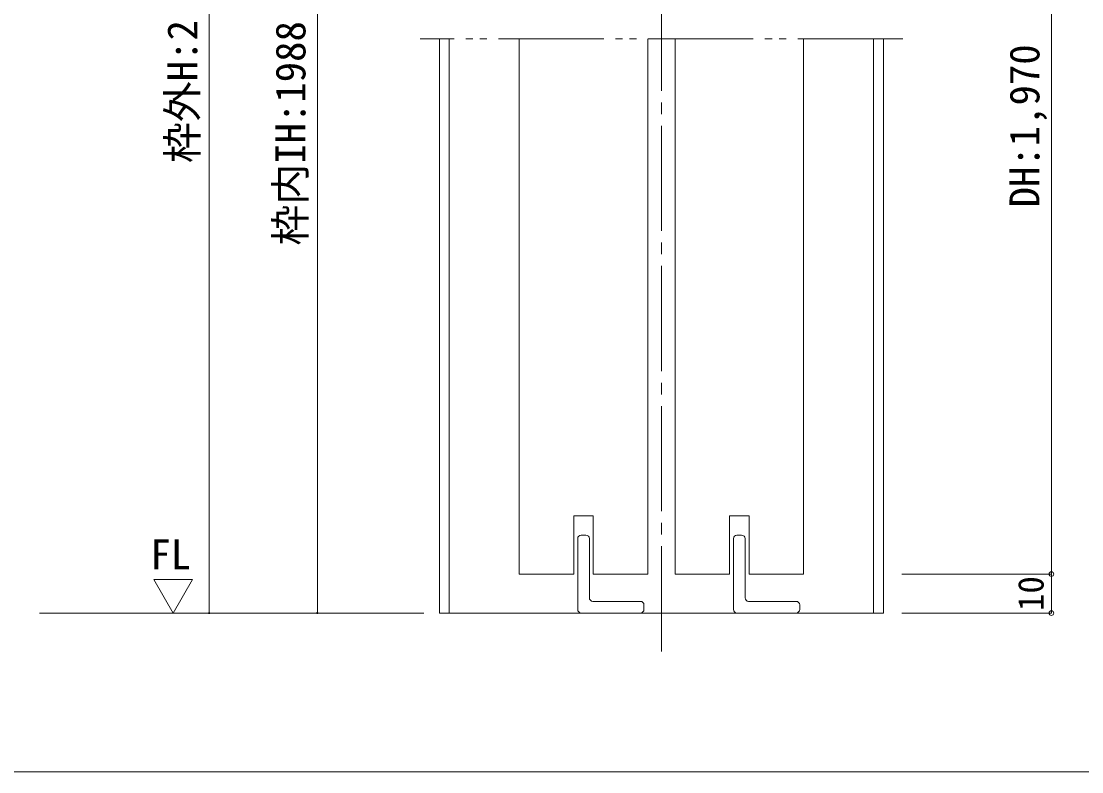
# Model space of a CAD drawing. Units: millimetres on the paper, enlarged 10 times, with parts at other scales. Extents: x -1985 to 2015, y -1370 to 1400.
# Drawn here: x -1318 to -410, y -52 to 590 of the extents above; entities that cross this region are included whole.
import ezdxf
from ezdxf.enums import TextEntityAlignment as Align

# ---------------------------------------------------------------- set-up
doc = ezdxf.new("R2010")
doc.units = ezdxf.units.MM
doc.header["$LTSCALE"] = 10
doc.header["$PDMODE"] = 32
doc.header["$PDSIZE"] = 4
doc.linetypes.add('CHAIN2', pattern=[12, 9, -1, 1, -1])
doc.linetypes.add('DOUBLE_CHAIN2', pattern=[12.8, 9, -1, 0.6, -0.6, 0.6, -1])
for name, color, linetype, lineweight in [('1-1_0', 7, 'Continuous', 20), ('2-0_18', 4, 'Continuous', 9), ('2-1', 7, 'Continuous', 20)]:
    doc.layers.add(name, color=color, linetype=linetype, lineweight=lineweight)
doc.styles.add('ＭＳ ゴシック', font='')
doc.styles.get('ＭＳ ゴシック').set_extended_font_data('MS Gothic')

msp = doc.modelspace()

# ---------------------------------------------------------------- linework, layer by layer
at = {"layer": '1-1_0'}
msp.add_lwpolyline([(395, -52.5), (-1935, -52.5), (-1935, 1350)], dxfattribs=at)
msp.add_lwpolyline([(395, -52.5), (-1935, -52.5), (-1935, 1350)], dxfattribs=at)
at = {"layer": '2-0_18', "linetype": 'CHAIN2'}
msp.add_line((-770, 1100.58), (-770, 50.09), dxfattribs=at)
at = {"layer": '2-0_18', "color": 7, "linetype": 'DOUBLE_CHAIN2', "lineweight": 20}
msp.add_line((-563.33, 575.09), (-976.67, 575.09), dxfattribs=at)
at = {"layer": '2-0_18'}
for p, q in [((-564.2, 116.76), (-436.18, 116.76)), ((-436.18, 116.76), (-436.18, 83.43)), ((-564.2, 83.43), (-436.18, 83.43))]:
    msp.add_line(p, q, dxfattribs=at)
for p in [(-436.18, 116.76), (-436.18, 83.43)]:
    msp.add_point(p, dxfattribs=at)
at = {"layer": '2-1', "color": 4, "lineweight": 9}
for p, q in [((-436.18, 920.58), (-436.18, 116.76)), ((-973.33, 83.43), (-1302.32, 83.43)), ((-973.33, 83.43), (-1068.7, 83.43))]:
    msp.add_line(p, q, dxfattribs=at)
at = {"layer": '2-1'}
for p, q in [((-960, 575.09), (-960, 83.43)), ((-951.67, 575.09), (-951.67, 83.43)), ((-781.67, 575.09), (-781.67, 116.76)), ((-648.33, 575.09), (-648.33, 116.76)), ((-588.33, 575.09), (-588.33, 83.43)), ((-580, 575.09), (-580, 83.43)), ((-845, 166.76), (-828.33, 166.76)), ((-845, 116.76), (-845, 166.76)), ((-828.33, 116.76), (-828.33, 166.76)), ((-711.67, 166.76), (-695, 166.76)), ((-711.67, 116.76), (-711.67, 166.76)), ((-695, 116.76), (-695, 166.76)), ((-841.67, 86.43), (-841.67, 147.09)), ((-838.67, 150.09), (-834.67, 150.09)), ((-831.67, 147.09), (-831.67, 96.43)), ((-708.33, 86.43), (-708.33, 147.09)), ((-705.33, 150.09), (-701.33, 150.09)), ((-698.33, 147.09), (-698.33, 96.43)), ((-828.33, 116.76), (-781.67, 116.76)), ((-695, 116.76), (-648.33, 116.76)), ((-828.67, 93.43), (-787.96, 93.43)), ((-695.33, 93.43), (-654.63, 93.43)), ((-960, 83.43), (-580, 83.43)), ((-787.96, 83.43), (-838.67, 83.43)), ((-784.96, 86.43), (-784.96, 90.43)), ((-654.63, 83.43), (-705.33, 83.43)), ((-651.63, 86.43), (-651.63, 90.43))]:
    msp.add_line(p, q, dxfattribs=at)
at = {"layer": '2-1', "color": 4, "lineweight": 9}
for points in [[(-973.33, 1067.24), (-1157.15, 1067.24), (-1157.15, 83.43)], [(-973.33, 947.24), (-1064.54, 947.24), (-1064.54, 83.43)]]:
    msp.add_lwpolyline(points, dxfattribs=at)
at = {"layer": '2-1'}
for points in [[(-891.67, 575.09), (-891.67, 116.76), (-845, 116.76)], [(-758.33, 575.09), (-758.33, 116.76), (-711.67, 116.76)]]:
    msp.add_lwpolyline(points, dxfattribs=at)
at = {"layer": '2-1', "color": 4, "lineweight": 9}
msp.add_lwpolyline([(-1187.9, 83.43), (-1171.41, 112.11), (-1204.6, 112.11)], close=True, dxfattribs=at)
at = {"layer": '2-1'}
for centre, start, end in [((-838.67, 147.09), 90, 180), ((-834.67, 147.09), 0, 90), ((-705.33, 147.09), 90, 180), ((-701.33, 147.09), 0, 90), ((-828.67, 96.43), 180, 270), ((-787.96, 90.43), 0, 90), ((-695.33, 96.43), 180, 270), ((-654.63, 90.43), 0, 90), ((-838.67, 86.43), 180, 270), ((-787.96, 86.43), 270, 0), ((-705.33, 86.43), 180, 270), ((-654.63, 86.43), 270, 0)]:
    msp.add_arc(centre, 3, start, end, dxfattribs=at)
at = {"layer": '2-1', "color": 4, "lineweight": 9}
for centre, start, end in [((-1157.15, 83.43), 90, 270), ((-1157.15, 83.43), 270, 90), ((-1064.54, 83.43), 90, 270), ((-1064.54, 83.43), 270, 90)]:
    msp.add_arc(centre, 0.521, start, end, dxfattribs=at)

# ---------------------------------------------------------------- texts
at = {"layer": '2-0_18', "color": 7, "style": 'ＭＳ ゴシック'}
msp.add_text('10', height=21.99, rotation=90, dxfattribs=at).set_placement((-436.18, 85.09), align=Align.BOTTOM_LEFT)
at = {"layer": '2-1', "style": 'ＭＳ ゴシック'}
for s, p in [('枠外H:2,024', (-1159.65, 468.67)), ('枠内IH:1988', (-1067.04, 398)), ('DH:1,970', (-438.68, 430.67))]:
    msp.add_text(s, height=25.66, rotation=90, dxfattribs=at).set_placement(p, align=Align.BOTTOM_LEFT)
msp.add_text('FL', height=25.66, dxfattribs=at).set_placement((-1207.56, 113.22), align=Align.BOTTOM_LEFT)

doc.saveas('drawing.dxf')
